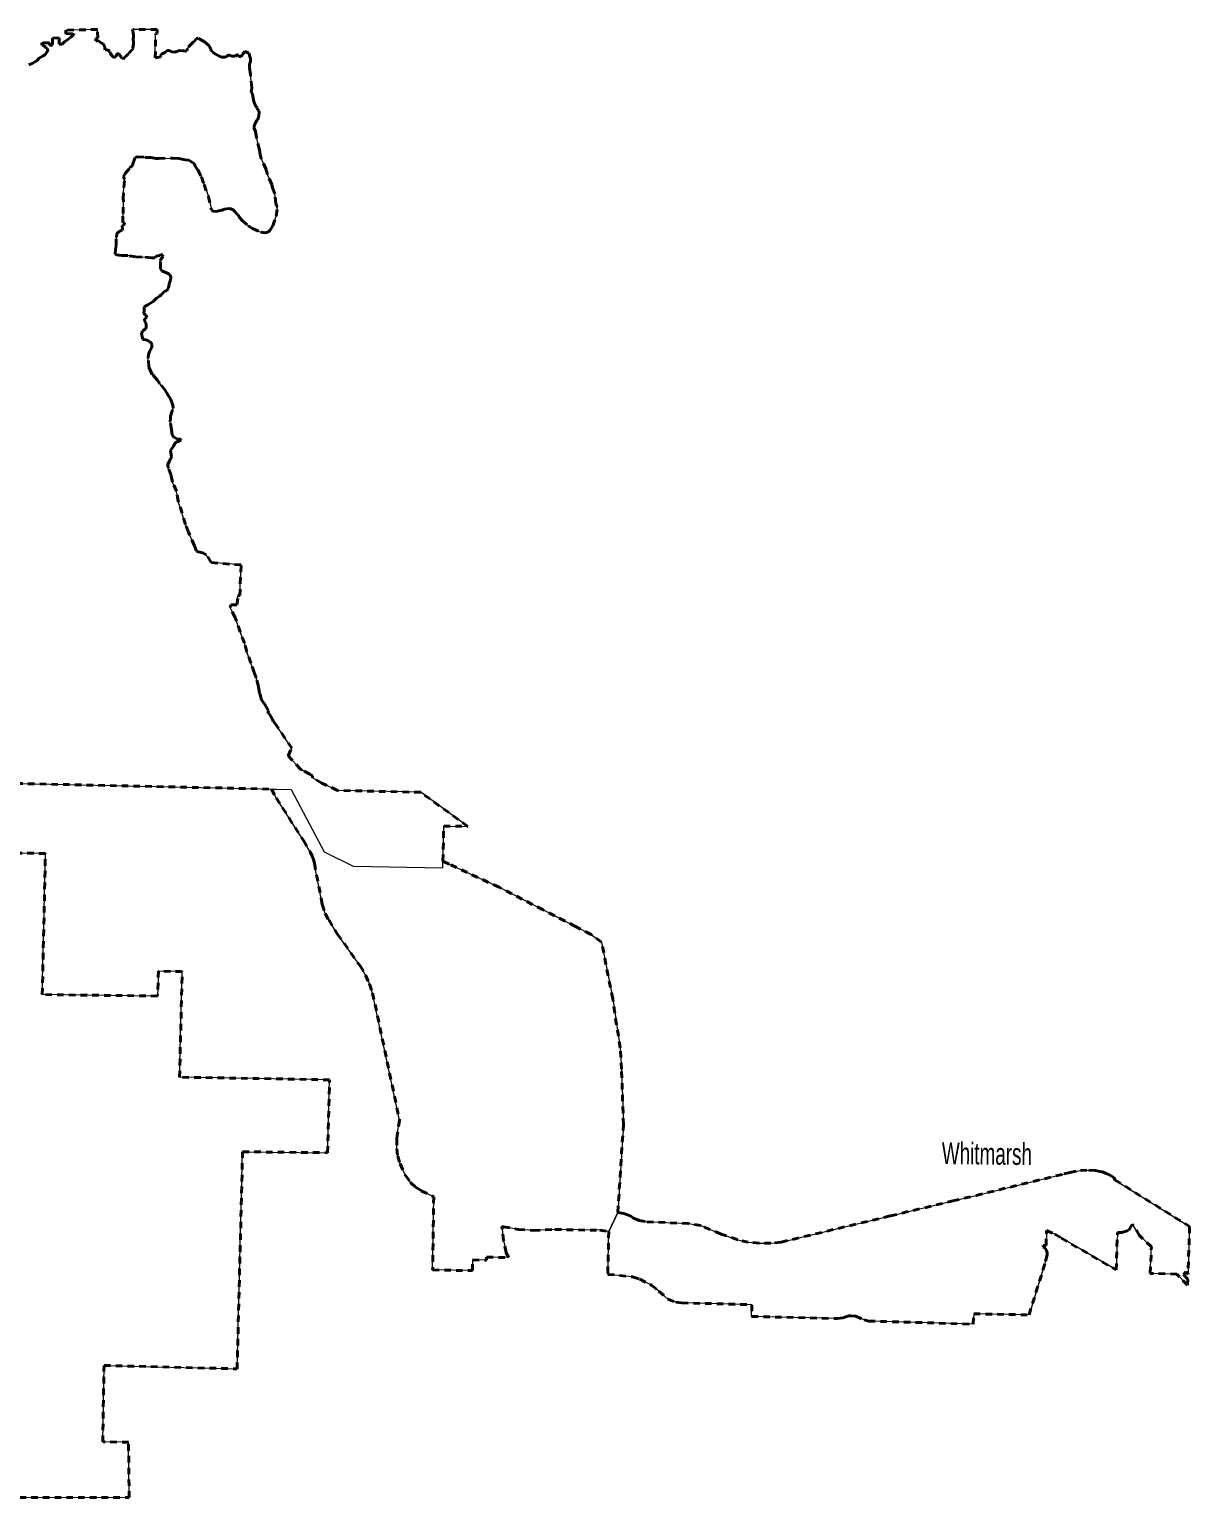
# Model space of a CAD drawing. Header units: feet. Extents: x -903180 to 1023491, y -707744 to 564635.
# Drawn here: x -394906 to -373533, y 352060 to 379119 of the extents above; entities that cross this region are included whole.
import ezdxf

# ---------------------------------------------------------------- set-up
doc = ezdxf.new("R2010")
doc.units = ezdxf.units.FT
doc.header["$LTSCALE"] = 80
doc.linetypes.add('SHORT_DASHED', pattern=[2.7, 1.5, -1.2])
doc.layers.add('13', color=7, linetype='SHORT_DASHED', lineweight=40)
doc.layers.add('58', color=7, linetype='Continuous', lineweight=13)
doc.layers.add('16', color=7, linetype='Continuous')

msp = doc.modelspace()

# ---------------------------------------------------------------- linework, layer by layer
at = {"layer": '13'}
for p, q in [((-393353.44, 378604.19), (-393361.28, 378612.48)), ((-390866.52, 378679.52), (-390918.81, 378707.83)), ((-393155.33, 375522.26), (-393156.55, 375550.57)), ((-392253.44, 371607.42), (-392274.48, 371648.4)), ((-374652.02, 356986.68), (-374587.96, 357102.37))]:
    msp.add_line(p, q, dxfattribs=at)
for points in [[(-393361.28, 378612.48), (-393388.76, 378639.5), (-393394.86, 378637.65), (-393413.88, 378678.57), (-393423.79, 378684.91), (-393423.1, 378709.12), (-393431.05, 378713.38), (-393426.85, 378719.32), (-393472.69, 378738.77), (-393508.87, 378743.8), (-393518.37, 378764.26), (-393518.03, 378776.37), (-393518.12, 378776.37), (-393520.93, 378815.25), (-393545.34, 378849.88), (-393578.38, 378866.74), (-393608.04, 378888.17), (-393627.44, 378902.84), (-393680.1, 378905.27), (-393681.44, 378952.84), (-393647.95, 378953.79), (-393652.56, 379117.34), (-394234.79, 379105.95), (-394234.31, 379038.88), (-394080.94, 379040.57), (-394097.47, 379012.18), (-394134.87, 378980.82), (-394197.11, 378933.91), (-394258.22, 378887), (-394303.46, 378849.26), (-394355.02, 378847.54), (-394357.51, 378961.62), (-394483.14, 378958.88), (-394480.34, 378830.37), (-394535.13, 378829.17), (-394536.06, 378871.68), (-394677.01, 378868.64), (-394676.18, 378830.65), (-394641.36, 378831.41), (-394640.57, 378794.95), (-394598.28, 378795.87), (-394597.69, 378768.67), (-394576.53, 378764.81), (-394568.13, 378738.66), (-394577.11, 378706.59), (-394613.39, 378653.37), (-394630.29, 378644.15), (-394663.67, 378627.9), (-394726.44, 378586.05), (-394764.91, 378544.78), (-394853.56, 378490.01), (-394865.59, 378492.36), (-394874, 378480.47), (-394894.33, 378474.98), (-394914.83, 378463.43)], [(-390918.81, 378707.83), (-390936.64, 378713.97), (-390953.42, 378691.63), (-390966.66, 378671.1), (-390990.67, 378639.09), (-391008.75, 378618.19), (-391030.93, 378618.8), (-391049.01, 378621.33), (-391064.4, 378648.01), (-391080.35, 378654.5), (-391117.67, 378619.17), (-391125.62, 378623.44), (-391174.05, 378622.76), (-391237.81, 378650.76), (-391242.13, 378640.79), (-391279.16, 378615.56), (-391309.68, 378606.29), (-391360.13, 378605.67), (-391408.06, 378623.15), (-391483.4, 378669.66), (-391499.35, 378676.16), (-391528.74, 378707.27), (-391538.82, 378707.55), (-391560.3, 378732.38), (-391569.41, 378766.97), (-391573.1, 378779.18), (-391602.19, 378820.38), (-391684.86, 378893.36), (-391798.56, 378955.01), (-391826.87, 378948.76), (-391856.18, 378909.65), (-391891.18, 378884.24), (-391986.84, 378780.22), (-391983.23, 378773.95), (-391991.1, 378774.17), (-391985.47, 378767.91), (-391995.27, 378764.15), (-392008.37, 378732.16), (-392002.73, 378723.87), (-392044.65, 378719.1), (-392066.83, 378725.67), (-392143.45, 378731.83), (-392206.94, 378706.76), (-392223.17, 378699.76), (-392274.89, 378706.88), (-392338.8, 378728.95), (-392354.98, 378731.48), (-392388.24, 378715.8), (-392405.11, 378694.44), (-392457.65, 378668.05), (-392496.84, 378640.82), (-392487.63, 378625.63), (-392488.22, 378609.96), (-392586.98, 378592.88), (-392580.42, 379036), (-392552.37, 379040.05), (-392550.85, 379114.6), (-392995.25, 379119.04), (-392997.39, 379115.06), (-393008.31, 379085.06), (-393002.33, 379082.89), (-392990.27, 379009.84), (-392985.31, 378971.33), (-392993.95, 378951.36), (-392990.29, 378866.43), (-392990.47, 378860.37), (-392999.03, 378771.74), (-392993.09, 378767.53), (-393007.38, 378761.87), (-393005.59, 378753.74), (-393024.42, 378730.03), (-393024.59, 378723.97), (-393044.92, 378718.48), (-393076.47, 378672.89), (-393072.6, 378666.72), (-393090.87, 378663.19), (-393103.53, 378643.33), (-393119.76, 378639.75), (-393128.34, 378621.8), (-393136.47, 378620), (-393151.32, 378594.16), (-393147.94, 378588.58), (-393198.57, 378587.8), (-393222.19, 378608.65), (-393216.09, 378610.51), (-393221.9, 378618.75), (-393241.54, 378637.46), (-393239.19, 378649.52), (-393260.85, 378668.3), (-393303.29, 378665.43), (-393299.95, 378641.09), (-393310.88, 378611.1), (-393333.46, 378597.58), (-393334.87, 378596.96), (-393353.44, 378604.19)], [(-393156.55, 375550.57), (-393186.67, 375555.45), (-393179.86, 375724.92), (-393173.47, 375950.95), (-393175.14, 375963.11), (-393180.45, 375989.51), (-393168.23, 376207.32), (-393153.98, 376354.36), (-393173.55, 376404.45), (-393138.85, 376461.01), (-393051.54, 376571.71), (-393008.53, 376611.88), (-392991.32, 376657.78), (-392959.16, 376755.68), (-392957, 376756.92), (-392914.26, 376769.88), (-392775.35, 376760), (-392763.25, 376759.67), (-392668.46, 376759.07), (-392572.15, 376740.25), (-392523.78, 376738.92), (-392271.4, 376746.1), (-392150.63, 376736.71), (-392038.32, 376713.41), (-391969.78, 376711.53), (-391902.51, 376665.24), (-391870.82, 376644.16), (-391844.26, 376584.86), (-391805.49, 376529.25), (-391738.53, 376400.17), (-391688.1, 376257.39), (-391609.56, 376039.1), (-391553.92, 375795.2), (-391547.88, 375795.04), (-391524.66, 375760.06), (-391437.76, 375765.74), (-391388.86, 375782.58), (-391352.47, 375785.61), (-391317.68, 375802.82), (-391218.46, 375816.25), (-391196.46, 375809.58), (-391152.51, 375794.23), (-391119.04, 375765.03), (-391080.38, 375705.4), (-391062.36, 375700.85), (-391049.05, 375672.21), (-390990.46, 375603.94), (-390868.4, 375497.57), (-390854.57, 375487.09), (-390795.19, 375447.07), (-390643.76, 375380.28), (-390561.28, 375371.94), (-390504.39, 375386.53), (-390477.44, 375412.05), (-390420.56, 375497.33), (-390360.98, 375677.46), (-390338.11, 375844.47), (-390354.05, 375872.79), (-390365.12, 375909.45), (-390382.21, 376089.68), (-390427.5, 376200), (-390439.84, 376262.96), (-390521.37, 376446.98), (-390541.44, 376522.26), (-390547.14, 376534.54), (-390639.68, 376757.25), (-390656.22, 376814.27), (-390667.93, 376899.41), (-390723.79, 377135.25), (-390741.15, 377234.69), (-390769.22, 377312.23), (-390757.83, 377358.36), (-390717.01, 377446.11), (-390702.67, 377453.79), (-390689.95, 377475.66), (-390678.39, 377527.85), (-390678.21, 377533.9), (-390672.75, 377584.26), (-390677.94, 377614.7), (-390697.58, 377633.42), (-390712.56, 377674.23), (-390732.03, 377699), (-390773.87, 377789.02), (-390786.27, 377849.96), (-390798.15, 377929.06), (-390819.41, 377961.96), (-390807.04, 378042.41), (-390834.34, 378289.57), (-390853.03, 378413.3), (-390851.32, 378473.84), (-390833.42, 378535.96), (-390830.59, 378580.04), (-390848.8, 378639.39), (-390850.64, 378649.6), (-390866.52, 378679.52)], [(-392274.48, 371648.4), (-392287.98, 371741.67), (-392312.03, 371889.77), (-392308.19, 371954.3), (-392309.17, 371990.68), (-392258.52, 372140.76), (-392263.03, 372195.41), (-392304.24, 372307.64), (-392354.47, 372385.77), (-392360.18, 372398.04), (-392402.47, 372471.92), (-392504.08, 372587.82), (-392552.48, 372659.85), (-392642.4, 372761.29), (-392669.08, 372816.56), (-392705.15, 372896.32), (-392716.59, 373062.25), (-392712.75, 373126.78), (-392686.56, 373196.75), (-392656.91, 373246.42), (-392647.36, 373298.68), (-392649.21, 373304.78), (-392658.43, 373335.33), (-392672.08, 373351.87), (-392696.05, 373360.61), (-392723.58, 373385.6), (-392763.66, 373394.79), (-392805.82, 373402.01), (-392813.66, 373410.3), (-392833.88, 373479.53), (-392840.58, 373528.19), (-392815.65, 373553.75), (-392813.23, 373567.83), (-392768.03, 373596.87), (-392755.2, 373622.78), (-392754.39, 373651.03), (-392754.16, 373659.1), (-392760.69, 373713.82), (-392780.39, 373730.52), (-392783.1, 373777.05), (-392772.56, 373792.91), (-392743.94, 373806.26), (-392747.46, 373824.53), (-392758.7, 373855.14), (-392786.59, 373868.03), (-392796.21, 373884.45), (-392790.63, 373938.84), (-392783.96, 373960.86), (-392789.89, 373965.07), (-392790.81, 374003.47), (-392721.2, 374039.93), (-392628.67, 374102), (-392564.29, 374166.88), (-392517.07, 374195.88), (-392508.73, 374205.74), (-392473.83, 374227), (-392423.74, 374286.21), (-392390.97, 374303.48), (-392372.83, 374302.98), (-392343.07, 374356.69), (-392324.2, 374453.13), (-392308.95, 374493.1), (-392303.21, 374553.53), (-392320.08, 374598.43), (-392381.72, 374630.42), (-392465.29, 374671.1), (-392488.45, 374708.1), (-392488.28, 374714.15), (-392494.08, 374865.8), (-392458.56, 374909.25), (-392449.81, 374933.24), (-392450.91, 374965.59), (-392479.01, 374970.4), (-392507.8, 374951), (-392568.74, 374936.52), (-392595.68, 374911.01), (-392654.31, 374906.56), (-392827.32, 374923.45), (-392952.3, 374926.9), (-393094.9, 374949.01), (-393223.96, 374950.55), (-393292.21, 374962.53), (-393326.08, 374977.6), (-393327.75, 374989.76), (-393311.84, 375124.65), (-393309.42, 375138.72), (-393303.06, 375292.05), (-393293.23, 375354.39), (-393249.81, 375391.56), (-393235.48, 375399.25), (-393235.25, 375407.32), (-393198.56, 375420.45), (-393190.1, 375434.36), (-393194.38, 375497.08), (-393155.33, 375522.26)], [(-381056.36, 356769.2), (-381247.39, 356749.82), (-381457.5, 356748.89), (-381662.41, 356769.2), (-381858.51, 356813.59), (-382162.77, 356918.26), (-382539.32, 357072.98), (-382764.1, 357111.1), (-383564.27, 357146.5), (-383675.09, 357169.21), (-383775.45, 357212.68), (-383826.81, 357245.71), (-383889.89, 357273.95), (-383957.08, 357296.09), (-384066.11, 357315.37), (-383963.31, 358932.62), (-383997.38, 359954.61), (-384024.29, 360349.33), (-384160.48, 361249.68), (-384366.01, 362297.44), (-384560.5, 362438.88), (-384844.64, 362584.79), (-385443.7, 362889.97), (-386251.49, 363308.97), (-387170.91, 363732.52), (-387287.09, 363789.83), (-387274.35, 364437.27), (-386830.44, 364431.41), (-387697.26, 365058.25), (-389233.35, 365094.11), (-389517.16, 365225.41), (-389690.84, 365328.43), (-389689.71, 365364.74), (-389703.71, 365369.21), (-389741.34, 365392.61), (-389882.35, 365467.69), (-389914.8, 365483.77), (-390136.53, 365732.07), (-390073.71, 365873.45), (-390353.74, 366289.4), (-390403.11, 366360.22), (-390413.07, 366364.56), (-390429.85, 366409.51), (-390441.64, 366419.98), (-390450.85, 366448.52), (-390485.72, 366496.06), (-390511.07, 366525.12), (-390503.9, 366561.23), (-390524.78, 366604.29), (-390592, 366715.43), (-390597.86, 366721.66), (-390631.97, 366764.26), (-390664.54, 366885.19), (-390685.24, 367010.3), (-390728.65, 367167.84), (-390764.23, 367265.31), (-390825.27, 367440.28), (-390899.02, 367650.25), (-390944.92, 367805.27), (-391023.68, 368015.2), (-391089.84, 368212.69), (-391112.74, 368277.69), (-391208.65, 368462.23), (-391196.25, 368513.64), (-391083.18, 368516.75), (-391063.2, 368678.81), (-391030.8, 368685.48), (-391005.06, 369248.09), (-391556.98, 369293.88), (-391647.31, 369436.86), (-391709.25, 369474.25), (-391799.64, 369488.63), (-391826.02, 369502.21), (-391861.97, 369599.19), (-391975.37, 369853.53), (-392028.72, 369996.15), (-392163.06, 370423.4), (-392197.8, 370606.2), (-392267.33, 370773.94), (-392293.09, 370899.06), (-392344.3, 371034.31), (-392364.83, 371093.45), (-392322.51, 371162.97), (-392313.36, 371201.09), (-392296.78, 371216.8), (-392288.09, 371238.78), (-392308.91, 371358.51), (-392250.24, 371435.66), (-392226.58, 371487.52), (-392197.51, 371517.01), (-392150.92, 371523.8), (-392134.5, 371533.46), (-392122.01, 371547.24), (-392109.63, 371557), (-392117.46, 371565.29)], [(-392117.46, 371565.29), (-392187.79, 371575.32), (-392227.59, 371594.59), (-392239.68, 371594.92), (-392253.44, 371607.42)], [(-397307.84, 365269.04), (-390445.07, 365118.17), (-390359.48, 364956.52), (-389855.81, 364167.83), (-389729.74, 363947.1), (-389698.47, 363883.92), (-389674.16, 363818.33), (-389656.65, 363749.82), (-389529.95, 363099.06), (-389512.13, 362994.18), (-389458.11, 362827.5), (-389391.98, 362708.64), (-389235.4, 362451.66), (-388815.68, 361863.56), (-388711.97, 361688.84), (-388639.58, 361528.3), (-388584.02, 361359.6), (-388086.95, 359016.16), (-388124.07, 358782), (-388136.79, 358677.65), (-388136.79, 358488.34), (-388120.51, 358355.71), (-388078.84, 358209.78), (-387978.09, 357994.54), (-387884.24, 357870.15), (-387790.73, 357781.38), (-387688.48, 357717.14), (-387457.91, 357605.52), (-387477.98, 356255.99), (-386745.85, 356243.4), (-386740.94, 356441.59), (-386483.95, 356437.17), (-386483.15, 356492.16), (-386077.46, 356485.18), (-386123.75, 356575.78), (-386170.66, 356796), (-386205.49, 357059.71), (-386173.88, 357050.63), (-385898.27, 357001.88), (-385619.08, 356982.2), (-385225.09, 357001.74), (-384400.38, 356986.62), (-384233.84, 356966.34), (-384250.66, 356175.39), (-383797.11, 356129.44), (-383660.85, 356089.03), (-383448.63, 355974.65), (-383309.44, 355865.11), (-383145.83, 355717.59), (-382996.28, 355661.93), (-382890.72, 355649.42), (-381597.21, 355616.36), (-381601.63, 355399.38), (-380017.58, 355359.93), (-379918.82, 355371.75), (-379812.07, 355408.16), (-379770.16, 355412.64), (-379684.49, 355407.11), (-379530.7, 355334.86), (-379444.53, 355314.64), (-377521.29, 355256.95), (-377509.52, 355447.65), (-376491.53, 355428.7), (-376186.53, 356415.42), (-376159.5, 356534.68), (-376157.72, 356579.37), (-376177.38, 356629.74), (-376208.79, 356668.33), (-376229.57, 356679.41), (-376228.57, 356708.15), (-376178.58, 356707.22), (-376169.01, 356981.15), (-376018.18, 356913.23), (-375893.23, 356841.06), (-374885.38, 356256.54), (-374863.56, 356946.72), (-374780.55, 356947.53), (-374652.02, 356986.68)], [(-396168.3, 352067.31), (-393067.98, 352060.15), (-393079.65, 353084.42), (-393555.6, 353086.63), (-393530.27, 354496.72), (-391079.3, 354433.63), (-390978.45, 358433.91), (-389415, 358417.31), (-389374.73, 359760.87), (-392138.97, 359808.17), (-392091.54, 361753.7), (-392525.19, 361763.09), (-392547.55, 361304.71), (-394668.79, 361330.67), (-394609.93, 363931.82), (-397346.52, 363964.05)], [(-381056.36, 356769.2), (-379043.97, 357251.88), (-377894.48, 357528.9), (-377466.81, 357630.64), (-375842.9, 358026.26), (-375743.11, 358051.92), (-375545.09, 358090.36), (-375391.36, 358096.21), (-375276.14, 358088.39), (-375158.69, 358067.21), (-375140.21, 358063.4), (-375071.09, 358036.06), (-375021.99, 358015.91), (-374929.82, 357961.03), (-374903.3, 357911.88), (-373533.44, 357054.26), (-373561.89, 356177.12), (-373600.82, 356221.29), (-373649.21, 356172.87), (-373565.23, 356081.36), (-373572.6, 355975.16), (-373768.24, 356180.28), (-374259.3, 356193.54), (-374237.7, 356681.22), (-374454.23, 356891.31), (-374587.96, 357102.37)]]:
    msp.add_lwpolyline(points, dxfattribs=at)
at = {"layer": '58'}
for points in [[(-393647.95, 378953.79), (-393652.56, 379117.34), (-394234.79, 379105.95), (-394234.31, 379038.88), (-394080.94, 379040.57), (-394097.47, 379012.18), (-394134.87, 378980.82), (-394197.11, 378933.91), (-394258.22, 378887), (-394303.46, 378849.26), (-394355.02, 378847.54), (-394357.51, 378961.62), (-394483.14, 378958.88), (-394480.34, 378830.37), (-394535.13, 378829.17), (-394536.06, 378871.68), (-394677.01, 378868.64), (-394676.18, 378830.65), (-394641.36, 378831.41), (-394640.57, 378794.95), (-394598.28, 378795.87), (-394597.69, 378768.67), (-394576.53, 378764.81), (-394568.13, 378738.66), (-394577.11, 378706.59), (-394613.39, 378653.37), (-394630.29, 378644.15), (-394663.67, 378627.9), (-394726.44, 378586.05), (-394764.91, 378544.78), (-394853.56, 378490.01), (-394865.59, 378492.36), (-394874, 378480.47), (-394894.33, 378474.98), (-394914.83, 378463.43)], [(-391279.16, 378615.56), (-391309.68, 378606.29), (-391360.13, 378605.67), (-391408.06, 378623.15), (-391483.4, 378669.66), (-391499.35, 378676.16), (-391528.74, 378707.27), (-391538.82, 378707.55), (-391560.3, 378732.38), (-391569.41, 378766.97), (-391573.1, 378779.18), (-391602.19, 378820.38), (-391684.86, 378893.36), (-391798.56, 378955.01), (-391826.87, 378948.76), (-391856.18, 378909.65), (-391891.18, 378884.24), (-391986.84, 378780.22), (-391983.23, 378773.95), (-391991.1, 378774.17), (-391985.47, 378767.91), (-391995.27, 378764.15), (-392008.37, 378732.16), (-392002.73, 378723.87), (-392044.65, 378719.1), (-392066.83, 378725.67), (-392143.45, 378731.83), (-392206.94, 378706.76), (-392223.17, 378699.76), (-392274.89, 378706.88), (-392338.8, 378728.95), (-392354.98, 378731.48), (-392388.24, 378715.8), (-392405.11, 378694.44), (-392457.65, 378668.05), (-392496.84, 378640.82), (-392487.63, 378625.63), (-392488.22, 378609.96), (-392586.98, 378592.88), (-392580.42, 379036), (-392552.37, 379040.05), (-392550.85, 379114.6), (-392995.25, 379119.04), (-392997.39, 379115.06), (-393008.31, 379085.06), (-393002.33, 379082.89), (-392990.27, 379009.84), (-392985.31, 378971.33), (-392993.95, 378951.36), (-392990.29, 378866.43), (-392990.47, 378860.37), (-392999.03, 378771.74), (-392993.09, 378767.53), (-393007.38, 378761.87), (-393005.59, 378753.74), (-393024.42, 378730.03), (-393024.59, 378723.97), (-393044.92, 378718.48), (-393076.47, 378672.89), (-393072.6, 378666.72), (-393090.87, 378663.19), (-393103.53, 378643.33), (-393119.76, 378639.75), (-393128.34, 378621.8), (-393136.47, 378620), (-393151.32, 378594.16), (-393147.94, 378588.58), (-393198.57, 378587.8), (-393222.19, 378608.65), (-393216.09, 378610.51), (-393221.9, 378618.75), (-393241.54, 378637.46), (-393239.19, 378649.52), (-393260.85, 378668.3), (-393303.29, 378665.43), (-393299.95, 378641.09), (-393310.88, 378611.1), (-393333.46, 378597.58), (-393334.87, 378596.96), (-393353.44, 378604.19), (-393361.28, 378612.48), (-393388.76, 378639.5), (-393394.86, 378637.65), (-393413.88, 378678.57), (-393423.79, 378684.91), (-393423.1, 378709.12), (-393431.05, 378713.38), (-393426.85, 378719.32), (-393472.69, 378738.77), (-393508.87, 378743.8), (-393518.37, 378764.26), (-393518.03, 378776.37), (-393518.12, 378776.37), (-393520.93, 378815.25), (-393545.34, 378849.88), (-393578.38, 378866.74), (-393608.04, 378888.17), (-393627.44, 378902.84), (-393680.1, 378905.27), (-393681.44, 378952.84), (-393647.95, 378953.79)], [(-391688.1, 376257.39), (-391609.56, 376039.1), (-391553.92, 375795.2), (-391547.88, 375795.04), (-391524.66, 375760.06), (-391437.76, 375765.74), (-391388.86, 375782.58), (-391352.47, 375785.61), (-391317.68, 375802.82), (-391218.46, 375816.25), (-391196.46, 375809.58), (-391152.51, 375794.23), (-391119.04, 375765.03), (-391080.38, 375705.4), (-391062.36, 375700.85), (-391049.05, 375672.21), (-390990.46, 375603.94), (-390868.4, 375497.57), (-390854.57, 375487.09), (-390795.19, 375447.07), (-390643.76, 375380.28), (-390561.28, 375371.94), (-390504.39, 375386.53), (-390477.44, 375412.05), (-390420.56, 375497.33), (-390360.98, 375677.46), (-390338.11, 375844.47), (-390354.05, 375872.79), (-390365.12, 375909.45), (-390382.21, 376089.68), (-390427.5, 376200), (-390439.84, 376262.96), (-390521.37, 376446.98), (-390541.44, 376522.26), (-390547.14, 376534.54), (-390639.68, 376757.25), (-390656.22, 376814.27), (-390667.93, 376899.41), (-390723.79, 377135.25), (-390741.15, 377234.69), (-390769.22, 377312.23), (-390757.83, 377358.36), (-390717.01, 377446.11), (-390702.67, 377453.79), (-390689.95, 377475.66), (-390678.39, 377527.85), (-390678.21, 377533.9), (-390672.75, 377584.26), (-390677.94, 377614.7), (-390697.58, 377633.42), (-390712.56, 377674.23), (-390732.03, 377699), (-390773.87, 377789.02), (-390786.27, 377849.96), (-390798.15, 377929.06), (-390819.41, 377961.96), (-390807.04, 378042.41), (-390834.34, 378289.57), (-390853.03, 378413.3), (-390851.32, 378473.84), (-390833.42, 378535.96), (-390830.59, 378580.04), (-390848.8, 378639.39), (-390850.64, 378649.6), (-390866.52, 378679.52), (-390918.81, 378707.83), (-390936.64, 378713.97), (-390953.42, 378691.63), (-390966.66, 378671.1), (-390990.67, 378639.09), (-391008.75, 378618.19), (-391030.93, 378618.8), (-391049.01, 378621.33), (-391064.4, 378648.01), (-391080.35, 378654.5), (-391117.67, 378619.17), (-391125.62, 378623.44), (-391174.05, 378622.76), (-391237.81, 378650.76), (-391242.13, 378640.79), (-391279.16, 378615.56)], [(-392723.58, 373385.6), (-392763.66, 373394.79), (-392805.82, 373402.01), (-392813.66, 373410.3), (-392833.88, 373479.53), (-392840.58, 373528.19), (-392815.65, 373553.75), (-392813.23, 373567.83), (-392768.03, 373596.87), (-392755.2, 373622.78), (-392754.39, 373651.03), (-392754.16, 373659.1), (-392760.69, 373713.82), (-392780.39, 373730.52), (-392783.1, 373777.05), (-392772.56, 373792.91), (-392743.94, 373806.26), (-392747.46, 373824.53), (-392758.7, 373855.14), (-392786.59, 373868.03), (-392796.21, 373884.45), (-392790.63, 373938.84), (-392783.96, 373960.86), (-392789.89, 373965.07), (-392790.81, 374003.47), (-392721.2, 374039.93), (-392628.67, 374102), (-392564.29, 374166.88), (-392517.07, 374195.88), (-392508.73, 374205.74), (-392473.83, 374227), (-392423.74, 374286.21), (-392390.97, 374303.48), (-392372.83, 374302.98), (-392343.07, 374356.69), (-392324.2, 374453.13), (-392308.95, 374493.1), (-392303.21, 374553.53), (-392320.08, 374598.43), (-392381.72, 374630.42), (-392465.29, 374671.1), (-392488.45, 374708.1), (-392488.28, 374714.15), (-392494.08, 374865.8), (-392458.56, 374909.25), (-392449.81, 374933.24), (-392450.91, 374965.59), (-392479.01, 374970.4), (-392507.8, 374951), (-392568.74, 374936.52), (-392595.68, 374911.01), (-392654.31, 374906.56), (-392827.32, 374923.45), (-392952.3, 374926.9), (-393094.9, 374949.01), (-393223.96, 374950.55), (-393292.21, 374962.53), (-393326.08, 374977.6), (-393327.75, 374989.76), (-393311.84, 375124.65), (-393309.42, 375138.72), (-393303.06, 375292.05), (-393293.23, 375354.39), (-393249.81, 375391.56), (-393235.48, 375399.25), (-393235.25, 375407.32), (-393198.56, 375420.45), (-393190.1, 375434.36), (-393194.38, 375497.08), (-393155.33, 375522.26), (-393156.55, 375550.57), (-393186.67, 375555.45), (-393179.86, 375724.92), (-393173.47, 375950.95), (-393175.14, 375963.11), (-393180.45, 375989.51), (-393168.23, 376207.32), (-393153.98, 376354.36), (-393173.55, 376404.45), (-393138.85, 376461.01), (-393051.54, 376571.71), (-393008.53, 376611.88), (-392991.32, 376657.78), (-392959.16, 376755.68), (-392957, 376756.92), (-392914.26, 376769.88), (-392775.35, 376760), (-392763.25, 376759.67), (-392668.46, 376759.07), (-392572.15, 376740.25), (-392523.78, 376738.92), (-392271.4, 376746.1), (-392150.63, 376736.71), (-392038.32, 376713.41), (-391969.78, 376711.53), (-391902.51, 376665.24), (-391870.82, 376644.16), (-391844.26, 376584.86), (-391805.49, 376529.25), (-391738.53, 376400.17), (-391688.1, 376257.39)], [(-388942.35, 363698.24), (-387292.16, 363664.59), (-387274.35, 364437.27), (-386830.44, 364431.41), (-387697.26, 365058.25), (-389233.35, 365094.11), (-389517.16, 365225.41), (-389690.84, 365328.43), (-389689.71, 365364.74), (-389703.71, 365369.21), (-389741.34, 365392.61), (-389882.35, 365467.69), (-389914.8, 365483.77), (-390136.53, 365732.07), (-390073.71, 365873.45), (-390353.74, 366289.4), (-390403.11, 366360.22), (-390413.07, 366364.56), (-390429.85, 366409.51), (-390441.64, 366419.98), (-390450.85, 366448.52), (-390485.72, 366496.06), (-390511.07, 366525.12), (-390503.9, 366561.23), (-390524.78, 366604.29), (-390592, 366715.43), (-390597.86, 366721.66), (-390631.97, 366764.26), (-390664.54, 366885.19), (-390685.24, 367010.3), (-390728.65, 367167.84), (-390764.23, 367265.31), (-390825.27, 367440.28), (-390899.02, 367650.25), (-390944.92, 367805.27), (-391023.68, 368015.2), (-391089.84, 368212.69), (-391112.74, 368277.69), (-391208.65, 368462.23), (-391196.25, 368513.64), (-391083.18, 368516.75), (-391063.2, 368678.81), (-391030.8, 368685.48), (-391005.06, 369248.09), (-391556.98, 369293.88), (-391647.31, 369436.86), (-391709.25, 369474.25), (-391799.64, 369488.63), (-391826.02, 369502.21), (-391861.97, 369599.19), (-391975.37, 369853.53), (-392028.72, 369996.15), (-392163.06, 370423.4), (-392197.8, 370606.2), (-392267.33, 370773.94), (-392293.09, 370899.06), (-392344.3, 371034.31), (-392364.83, 371093.45), (-392322.51, 371162.97), (-392313.36, 371201.09), (-392296.78, 371216.8), (-392288.09, 371238.78), (-392308.91, 371358.51), (-392250.24, 371435.66), (-392226.58, 371487.52), (-392197.51, 371517.01), (-392150.92, 371523.8), (-392134.5, 371533.46), (-392122.01, 371547.24), (-392109.63, 371557), (-392117.46, 371565.29), (-392187.79, 371575.32), (-392227.59, 371594.59), (-392239.68, 371594.92), (-392253.44, 371607.42), (-392274.48, 371648.4), (-392287.98, 371741.67), (-392312.03, 371889.77), (-392308.19, 371954.3), (-392309.17, 371990.68), (-392258.52, 372140.76), (-392263.03, 372195.41), (-392304.24, 372307.64), (-392354.47, 372385.77), (-392360.18, 372398.04), (-392402.47, 372471.92), (-392504.08, 372587.82), (-392552.48, 372659.85), (-392642.4, 372761.29), (-392669.08, 372816.56), (-392705.15, 372896.32), (-392716.59, 373062.25), (-392712.75, 373126.78), (-392686.56, 373196.75), (-392656.91, 373246.42), (-392647.36, 373298.68), (-392649.21, 373304.78), (-392658.43, 373335.33), (-392672.08, 373351.87), (-392696.05, 373360.61), (-392723.58, 373385.6)], [(-397307.84, 365269.04), (-390082.32, 365111.36), (-389474.28, 363961.06), (-388942.35, 363698.24)], [(-396168.3, 352067.31), (-393067.98, 352060.15), (-393079.65, 353084.42), (-393555.6, 353086.63), (-393530.27, 354496.72), (-391079.3, 354433.63), (-390978.45, 358433.91), (-389415, 358417.31), (-389374.73, 359760.87), (-392138.97, 359808.17), (-392091.54, 361753.7), (-392525.19, 361763.09), (-392547.55, 361304.71), (-394668.79, 361330.67), (-394609.93, 363931.82), (-397346.52, 363964.05)]]:
    msp.add_lwpolyline(points, dxfattribs=at)
for points in [[(-386251.49, 363308.97), (-386251.49, 363308.97), (-385443.7, 362889.97), (-384844.64, 362584.79), (-384560.5, 362438.88), (-384366.01, 362297.44), (-384160.48, 361249.68), (-384024.29, 360349.33), (-383997.38, 359954.61), (-383963.31, 358932.62), (-384066.11, 357315.37), (-384233.84, 356966.34), (-384400.38, 356986.62), (-385225.09, 357001.74), (-385619.08, 356982.2), (-385619.08, 356982.2), (-385898.27, 357001.88), (-386205.49, 357059.71), (-386170.66, 356796), (-386123.75, 356575.78), (-386077.46, 356485.18), (-386483.15, 356492.16), (-386483.95, 356437.17), (-386740.94, 356441.59), (-386745.85, 356243.4), (-387477.98, 356255.99), (-387457.91, 357605.52), (-387688.48, 357717.14), (-387790.73, 357781.38), (-387884.24, 357870.15), (-387978.09, 357994.54), (-388078.84, 358209.78), (-388078.84, 358209.78), (-388120.51, 358355.71), (-388136.79, 358488.34), (-388136.79, 358677.65), (-388124.07, 358782), (-388086.95, 359016.16), (-388584.02, 361359.6), (-388584.02, 361359.6), (-388639.58, 361528.3), (-388711.97, 361688.84), (-388815.68, 361863.56), (-389235.4, 362451.66), (-389391.98, 362708.64), (-389458.11, 362827.5), (-389512.13, 362994.18), (-389529.95, 363099.06), (-389674.16, 363818.33), (-389698.47, 363883.92), (-389729.74, 363947.1), (-389855.81, 364167.83), (-390359.48, 364956.52), (-390445.07, 365118.17), (-390082.32, 365111.36), (-389474.28, 363961.06), (-388942.35, 363698.24), (-387292.16, 363664.59), (-387287.09, 363789.83), (-387170.91, 363732.52)], [(-380017.58, 355359.93), (-381601.63, 355399.38), (-381597.21, 355616.36), (-382890.72, 355649.42), (-382996.28, 355661.93), (-383145.83, 355717.59), (-383309.44, 355865.11), (-383448.63, 355974.65), (-383660.85, 356089.03), (-383797.11, 356129.44), (-384250.66, 356175.39), (-384233.84, 356966.34), (-384066.11, 357315.37), (-383957.08, 357296.09), (-383826.81, 357245.71), (-383775.45, 357212.68), (-383675.09, 357169.21), (-383564.27, 357146.5), (-382764.1, 357111.1), (-382539.32, 357072.98), (-382539.32, 357072.98), (-382162.77, 356918.26), (-381858.51, 356813.59), (-381662.41, 356769.2), (-381457.5, 356748.89), (-381247.39, 356749.82), (-381056.36, 356769.2), (-379043.97, 357251.88), (-377894.48, 357528.9), (-377466.81, 357630.64), (-377466.81, 357630.64), (-375842.9, 358026.26), (-375545.09, 358090.36), (-375391.36, 358096.21), (-375276.14, 358088.39), (-375158.69, 358067.21), (-375071.09, 358036.06), (-375021.99, 358015.91), (-374929.82, 357961.03), (-374903.3, 357911.88), (-373533.44, 357054.26), (-373533.44, 357054.26), (-373561.89, 356177.12), (-373600.82, 356221.29), (-373649.21, 356172.87), (-373565.23, 356081.36), (-373572.6, 355975.16), (-373768.24, 356180.28), (-374259.3, 356193.54), (-374237.7, 356681.22), (-374454.23, 356891.31), (-374587.96, 357102.37), (-374652.02, 356986.68), (-374780.55, 356947.53), (-374863.56, 356946.72), (-374885.38, 356256.54), (-376018.18, 356913.23), (-376169.01, 356981.15), (-376178.58, 356707.22), (-376228.57, 356708.15), (-376229.57, 356679.41), (-376208.79, 356668.33), (-376177.38, 356629.74), (-376157.72, 356579.37), (-376159.5, 356534.68), (-376186.53, 356415.42), (-376491.53, 355428.7), (-377509.52, 355447.65), (-377521.29, 355256.95), (-377521.29, 355256.95), (-379444.53, 355314.64), (-379530.7, 355334.86), (-379684.49, 355407.11), (-379684.49, 355407.11), (-379770.16, 355412.64), (-379812.07, 355408.16), (-379918.82, 355371.75)]]:
    msp.add_lwpolyline(points, close=True, dxfattribs=at)

# ---------------------------------------------------------------- texts
at = {"layer": '16', "width": 0.65}
msp.add_text('Whitmarsh', height=400, rotation=359.37, dxfattribs=at).set_placement((-378100.15, 358207.6))

doc.saveas('drawing.dxf')
